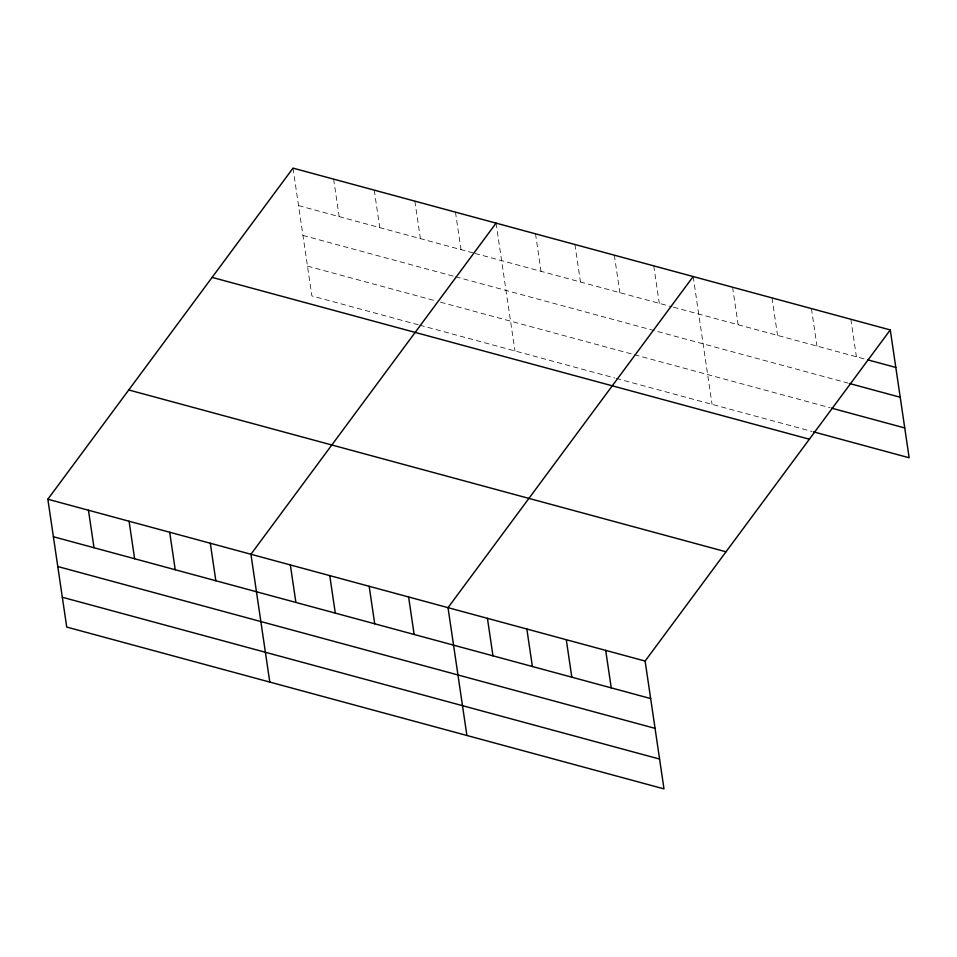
<?xml version="1.0" encoding="UTF-8"?>
<svg xmlns="http://www.w3.org/2000/svg" width="957" height="957" viewBox="0 0 957 957"><rect width="100%" height="100%" fill="white"/><g stroke="black" fill="none" stroke-linecap="round" stroke-linejoin="round"><path stroke-width="0.72" stroke-dasharray="4.79 3.59" d="M298.548 205.611L473.607 253.043M475.007 253.426L671.97 306.79M673.369 307.173L866.252 359.425M302.95 235.422L454.204 276.406M455.604 276.776L848.117 383.135M307.484 266.13L434.921 300.665M440.531 302.185L633.032 354.341M634.443 354.724L830.138 407.742M418.317 324.782L311.886 295.94L293.009 168.121M419.716 325.153L614.908 378.039M616.32 378.422L812.014 431.451M850.857 319.267L856.395 356.758M811.44 308.585L816.967 346.075M772.012 297.902L777.551 335.393M732.595 287.22L738.134 324.71M693.179 276.537L712.056 404.368M653.763 265.855L659.289 303.357M614.334 255.184L619.873 292.675M574.918 244.502L580.456 281.992M535.501 233.819L541.04 271.31M496.073 223.137L514.95 350.956M455.46 212.131L460.999 249.633M414.848 201.126L420.386 238.628M374.235 190.132L379.773 227.622M333.622 179.126L339.161 216.617"/><path stroke-width="1.44" d="M890.273 329.938L645.114 661.06L663.991 788.879L66.727 627.062L47.85 499.231L293.009 168.121L890.273 329.938L909.15 457.769L813.414 431.822M496.073 223.137L250.925 554.259L269.79 682.078M693.179 276.537L448.02 607.659L466.896 735.478M867.652 359.808L895.812 367.44M849.529 383.518L900.214 397.251M831.537 408.125L904.748 427.958M212.107 277.386L809.371 439.215M128.752 389.966L726.016 551.794M47.85 499.231L645.114 661.06M53.389 536.733L650.652 698.55M57.791 566.532L655.055 728.361M62.325 597.252L659.588 759.068M605.697 650.377L611.236 687.868M566.281 639.695L571.819 677.197M526.852 629.012L532.391 666.515M487.436 618.342L492.975 655.832M408.603 596.977L414.142 634.467M369.175 586.294L374.713 623.797M329.758 575.612L335.297 613.114M290.342 564.941L295.88 602.432M210.301 543.253L215.839 580.743M169.688 532.248L175.227 569.738M129.075 521.242L134.614 558.732M88.463 510.237L94.001 547.739"/></g></svg>
